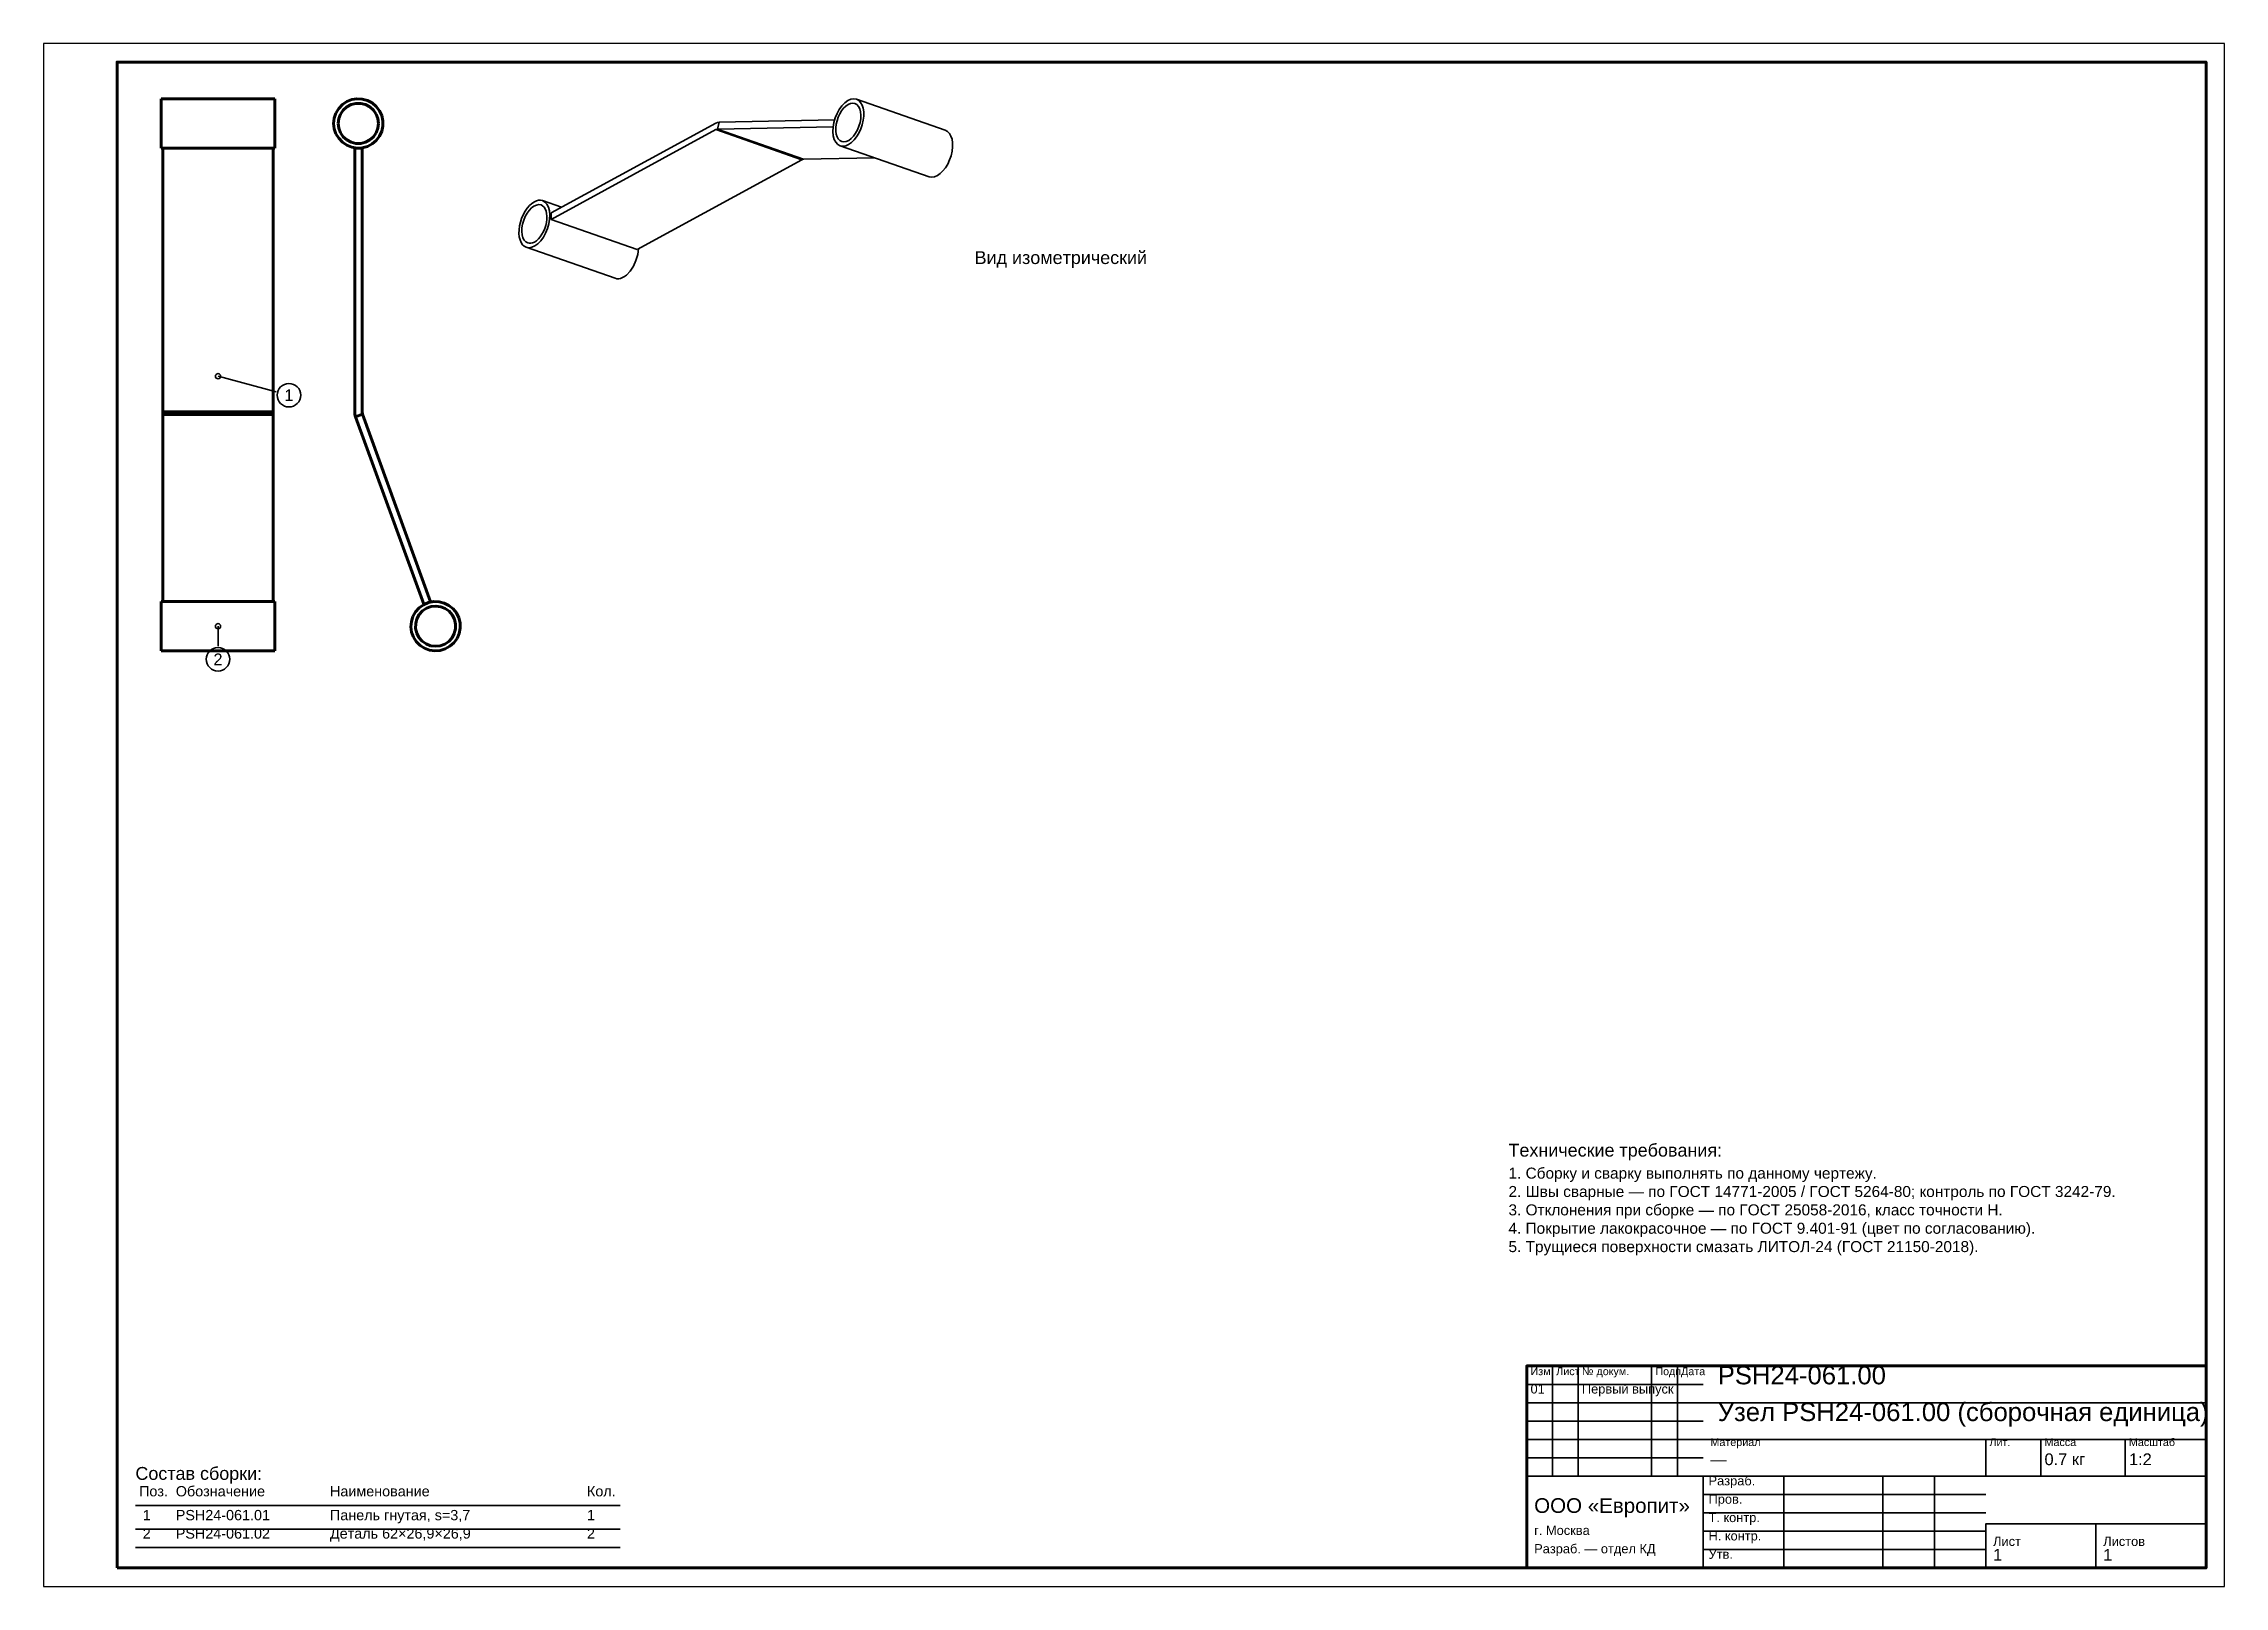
# Model space of a CAD drawing. Header units: millimetres. Extents: x 0 to 594, y 0 to 420.
import ezdxf
from ezdxf.enums import TextEntityAlignment as Align

# ---------------------------------------------------------------- set-up
doc = ezdxf.new("R2010")
doc.units = ezdxf.units.MM
doc.styles.add('GOST', font='Arial')

msp = doc.modelspace()

# ---------------------------------------------------------------- linework, layer by layer
at = {"color": 1, "lineweight": 70}
for p, q in [((32, 405), (32, 404.83)), ((63, 405), (32, 405)), ((32, 404.83), (32, 404.33)), ((32, 404.33), (32, 403.53)), ((63, 404.83), (63, 405)), ((63, 404.33), (63, 404.83)), ((63, 403.53), (63, 404.33)), ((81.37, 403.41), (82.57, 404.23)), ((82.57, 404.23), (83.93, 404.76)), ((83.93, 404.76), (85.36, 405)), ((85.36, 405), (86.81, 404.92)), ((86.81, 404.92), (88.21, 404.53)), ((88.21, 404.53), (89.5, 403.85)), ((32, 403.53), (32, 402.47)), ((32, 402.47), (32, 401.19)), ((32, 401.19), (32, 399.77)), ((32, 399.77), (32, 398.27)), ((32, 398.27), (32, 396.78)), ((63, 402.47), (63, 403.53)), ((63, 401.19), (63, 402.47)), ((63, 399.77), (63, 401.19)), ((63, 398.27), (63, 399.77)), ((63, 396.78), (63, 398.27)), ((79, 398.28), (79.16, 399.73)), ((79.16, 396.84), (79, 398.28)), ((79.16, 399.73), (79.62, 401.11)), ((79.62, 401.11), (80.37, 402.35)), ((80.41, 399.6), (80.25, 398.28)), ((80.25, 398.28), (80.41, 396.97)), ((80.37, 402.35), (81.37, 403.41)), ((80.88, 400.83), (80.41, 399.6)), ((81.63, 401.92), (80.88, 400.83)), ((82.61, 402.79), (81.63, 401.92)), ((83.78, 403.4), (82.61, 402.79)), ((85.07, 403.72), (83.78, 403.4)), ((86.38, 403.72), (85.07, 403.72)), ((87.67, 403.4), (86.38, 403.72)), ((88.84, 402.79), (87.67, 403.4)), ((89.82, 401.92), (88.84, 402.79)), ((89.5, 403.85), (90.61, 402.91)), ((90.57, 400.83), (89.82, 401.92)), ((91.04, 399.6), (90.57, 400.83)), ((90.61, 402.91), (91.49, 401.75)), ((91.2, 398.28), (91.04, 399.6)), ((91.04, 396.97), (91.2, 398.28)), ((91.49, 401.75), (92.1, 400.43)), ((92.1, 400.43), (92.41, 399.01)), ((92.41, 399.01), (92.41, 397.56)), ((32, 396.78), (32, 395.36)), ((32, 395.36), (32, 394.08)), ((32, 394.08), (32, 393.02)), ((32, 393.02), (32, 392.22)), ((32, 392.22), (32, 391.72)), ((63, 395.36), (63, 396.78)), ((63, 394.08), (63, 395.36)), ((63, 393.02), (63, 394.08)), ((63, 392.22), (63, 393.02)), ((63, 391.72), (63, 392.22)), ((79.62, 395.46), (79.16, 396.84)), ((80.37, 394.22), (79.62, 395.46)), ((81.37, 393.16), (80.37, 394.22)), ((80.41, 396.97), (80.88, 395.74)), ((80.88, 395.74), (81.63, 394.65)), ((82.57, 392.34), (81.37, 393.16)), ((81.63, 394.65), (82.61, 393.78)), ((83.93, 391.8), (82.57, 392.34)), ((82.61, 393.78), (83.78, 393.17)), ((83.78, 393.17), (85.07, 392.85)), ((85.07, 392.85), (86.38, 392.85)), ((86.38, 392.85), (87.67, 393.17)), ((87.67, 393.17), (88.84, 393.78)), ((89.5, 392.72), (88.21, 392.04)), ((88.84, 393.78), (89.82, 394.65)), ((90.61, 393.66), (89.5, 392.72)), ((89.82, 394.65), (90.57, 395.74)), ((90.57, 395.74), (91.04, 396.97)), ((91.49, 394.82), (90.61, 393.66)), ((92.1, 396.14), (91.49, 394.82)), ((92.41, 397.56), (92.1, 396.14)), ((32, 391.72), (32, 391.55)), ((32.5, 391.55), (32, 391.55)), ((32.5, 391.55), (32.5, 319.76)), ((62.5, 391.55), (32.5, 391.55)), ((62.5, 319.76), (62.5, 391.55)), ((63, 391.55), (62.5, 391.55)), ((63, 391.55), (63, 391.72)), ((85.36, 391.57), (83.93, 391.8)), ((84.73, 391.56), (84.73, 319.77)), ((84.73, 391.56), (86.73, 391.56)), ((86.81, 391.65), (85.36, 391.57)), ((86.73, 391.56), (86.73, 319.77)), ((88.21, 392.04), (86.81, 391.65)), ((32.5, 319.76), (32.5, 319.71)), ((32.5, 319.76), (62.5, 319.76)), ((32.5, 319.71), (32.5, 319.66)), ((32.5, 319.66), (32.5, 319.61)), ((32.5, 319.61), (32.5, 319.56)), ((32.5, 319.56), (32.5, 319.51)), ((32.5, 319.51), (32.5, 319.46)), ((32.5, 319.46), (32.5, 319.41)), ((32.5, 319.41), (32.5, 319.36)), ((32.5, 319.36), (32.5, 319.31)), ((32.5, 319.31), (32.5, 319.26)), ((32.5, 319.26), (32.5, 319.21)), ((32.5, 319.21), (32.5, 319.17)), ((32.5, 319.17), (32.5, 319.12)), ((32.5, 319.12), (32.5, 319.07)), ((32.5, 319.07), (32.5, 268.11)), ((32.5, 319.07), (62.5, 319.07)), ((62.5, 319.71), (62.5, 319.76)), ((62.5, 319.66), (62.5, 319.71)), ((62.5, 319.61), (62.5, 319.66)), ((62.5, 319.56), (62.5, 319.61)), ((62.5, 319.51), (62.5, 319.56)), ((62.5, 319.46), (62.5, 319.51)), ((62.5, 319.41), (62.5, 319.46)), ((62.5, 319.36), (62.5, 319.41)), ((62.5, 319.31), (62.5, 319.36)), ((62.5, 319.26), (62.5, 319.31)), ((62.5, 319.21), (62.5, 319.26)), ((62.5, 319.17), (62.5, 319.21)), ((62.5, 319.12), (62.5, 319.17)), ((62.5, 319.07), (62.5, 319.12)), ((62.5, 268.11), (62.5, 319.07)), ((84.73, 319.77), (84.79, 319.07)), ((84.79, 319.07), (84.97, 318.4)), ((84.97, 318.4), (86.85, 319.08)), ((84.97, 318.4), (103.54, 267.38)), ((86.73, 319.77), (86.85, 319.08)), ((86.85, 319.08), (105.42, 268.06)), ((32, 268.11), (32, 268.09)), ((63, 268.11), (32, 268.11)), ((32, 268.09), (32, 268.01)), ((32, 268.01), (32, 267.89)), ((32, 267.89), (32, 267.71)), ((32, 267.71), (32, 267.48)), ((32, 267.48), (32, 267.21)), ((63, 268.09), (63, 268.11)), ((63, 268.01), (63, 268.09)), ((63, 267.89), (63, 268.01)), ((63, 267.71), (63, 267.89)), ((63, 267.48), (63, 267.71)), ((63, 267.21), (63, 267.48)), ((103.48, 267.26), (104.82, 267.83)), ((103.54, 267.38), (105.42, 268.06)), ((104.82, 267.83), (106.25, 268.1)), ((106.25, 268.1), (107.7, 268.06)), ((107.7, 268.06), (109.11, 267.7)), ((109.11, 267.7), (110.41, 267.05)), ((32, 267.21), (32, 266.9)), ((32, 266.9), (32, 266.54)), ((32, 266.54), (32, 266.14)), ((32, 266.14), (32, 265.71)), ((32, 265.71), (32, 265.25)), ((32, 265.25), (32, 264.75)), ((32, 264.75), (32, 264.23)), ((32, 264.23), (32, 263.69)), ((32, 263.69), (32, 262.8)), ((32, 262.8), (32, 261.89)), ((32, 261.89), (32, 260.97)), ((63, 266.9), (63, 267.21)), ((63, 266.54), (63, 266.9)), ((63, 266.14), (63, 266.54)), ((63, 265.71), (63, 266.14)), ((63, 265.25), (63, 265.71)), ((63, 264.75), (63, 265.25)), ((63, 264.23), (63, 264.75)), ((63, 263.69), (63, 264.23)), ((63, 262.8), (63, 263.69)), ((63, 261.89), (63, 262.8)), ((63, 260.97), (63, 261.89)), ((100.05, 261.24), (100.18, 262.69)), ((100.18, 262.69), (100.61, 264.08)), ((100.61, 264.08), (101.33, 265.34)), ((101.33, 265.34), (102.3, 266.42)), ((101.35, 262.13), (101.33, 260.81)), ((101.68, 263.41), (101.35, 262.13)), ((102.31, 264.57), (101.68, 263.41)), ((102.3, 266.42), (103.48, 267.26)), ((103.2, 265.55), (102.31, 264.57)), ((104.3, 266.28), (103.2, 265.55)), ((105.54, 266.73), (104.3, 266.28)), ((106.85, 266.87), (105.54, 266.73)), ((108.16, 266.7), (106.85, 266.87)), ((109.39, 266.21), (108.16, 266.7)), ((110.46, 265.45), (109.39, 266.21)), ((110.41, 267.05), (111.55, 266.14)), ((111.32, 264.45), (110.46, 265.45)), ((111.92, 263.27), (111.32, 264.45)), ((111.55, 266.14), (112.45, 265)), ((112.22, 261.99), (111.92, 263.27)), ((112.2, 260.67), (112.22, 261.99)), ((112.45, 265), (113.1, 263.7)), ((113.1, 263.7), (113.44, 262.29)), ((113.44, 262.29), (113.48, 260.83)), ((32, 260.97), (32, 260.06)), ((32, 260.06), (32, 259.17)), ((32, 259.17), (32, 258.32)), ((32, 258.32), (32, 257.53)), ((32, 257.53), (32, 256.82)), ((32, 256.82), (32, 256.18)), ((32, 256.18), (32, 255.65)), ((32, 255.65), (32, 255.23)), ((63, 260.06), (63, 260.97)), ((63, 259.17), (63, 260.06)), ((63, 258.32), (63, 259.17)), ((63, 257.53), (63, 258.32)), ((63, 256.82), (63, 257.53)), ((63, 256.18), (63, 256.82)), ((63, 255.65), (63, 256.18)), ((63, 255.23), (63, 255.65)), ((100.24, 259.8), (100.05, 261.24)), ((100.74, 258.43), (100.24, 259.8)), ((101.52, 257.2), (100.74, 258.43)), ((101.33, 260.81), (101.63, 259.53)), ((102.55, 256.17), (101.52, 257.2)), ((101.63, 259.53), (102.23, 258.35)), ((102.23, 258.35), (103.09, 257.35)), ((103.77, 255.38), (102.55, 256.17)), ((103.09, 257.35), (104.17, 256.59)), ((104.17, 256.59), (105.39, 256.1)), ((105.39, 256.1), (106.7, 255.92)), ((106.7, 255.92), (108.01, 256.07)), ((108.01, 256.07), (109.25, 256.52)), ((109.25, 256.52), (110.35, 257.25)), ((110.68, 255.93), (109.41, 255.21)), ((110.35, 257.25), (111.24, 258.23)), ((111.77, 256.89), (110.68, 255.93)), ((111.24, 258.23), (111.87, 259.39)), ((112.62, 258.07), (111.77, 256.89)), ((111.87, 259.39), (112.2, 260.67)), ((113.2, 259.41), (112.62, 258.07)), ((113.48, 260.83), (113.2, 259.41)), ((32, 255.23), (32, 254.92)), ((32, 254.92), (32, 254.73)), ((32, 254.73), (32, 254.66)), ((63, 254.66), (32, 254.66)), ((63, 254.92), (63, 255.23)), ((63, 254.73), (63, 254.92)), ((63, 254.66), (63, 254.73)), ((105.13, 254.88), (103.77, 255.38)), ((106.57, 254.68), (105.13, 254.88)), ((108.02, 254.79), (106.57, 254.68)), ((109.41, 255.21), (108.02, 254.79))]:
    msp.add_line(p, q, dxfattribs=at)
at = {"color": 1, "lineweight": 35}
for p, q in [((218.23, 403.9), (219.04, 404.5)), ((219.04, 404.5), (219.86, 404.87)), ((219.86, 404.87), (220.66, 405)), ((220.66, 405), (221.4, 404.88)), ((221.4, 404.88), (222.01, 404.55)), ((221.4, 404.88), (245.61, 396.44)), ((222.01, 404.55), (222.53, 404.01)), ((222.53, 404.01), (222.94, 403.29)), ((138.27, 373.95), (183.11, 398.38)), ((183.11, 398.38), (183.55, 398.56)), ((183.54, 396.7), (183.97, 398.63)), ((183.55, 398.56), (183.97, 398.63)), ((183.97, 398.63), (215.45, 399.27)), ((215.04, 397.25), (215.25, 398.51)), ((215.25, 398.51), (215.61, 399.77)), ((215.61, 399.77), (216.12, 400.99)), ((215.89, 398.04), (215.78, 397.09)), ((216.11, 399.01), (215.89, 398.04)), ((216.43, 399.95), (216.11, 399.01)), ((216.12, 400.99), (216.73, 402.11)), ((216.85, 400.86), (216.43, 399.95)), ((216.73, 402.11), (217.45, 403.09)), ((217.34, 401.68), (216.85, 400.86)), ((217.9, 402.4), (217.34, 401.68)), ((217.45, 403.09), (218.23, 403.9)), ((218.5, 402.98), (217.9, 402.4)), ((219.12, 403.42), (218.5, 402.98)), ((219.75, 403.7), (219.12, 403.42)), ((220.36, 403.8), (219.75, 403.7)), ((220.99, 403.7), (220.36, 403.8)), ((221.52, 403.4), (220.99, 403.7)), ((221.96, 402.92), (221.52, 403.4)), ((222.3, 402.26), (221.96, 402.92)), ((222.09, 397.52), (222.39, 398.54)), ((222.52, 401.47), (222.3, 402.26)), ((222.39, 398.54), (222.56, 399.57)), ((222.6, 400.56), (222.52, 401.47)), ((222.56, 399.57), (222.6, 400.56)), ((222.94, 403.29), (223.22, 402.41)), ((223.24, 399.13), (222.96, 397.94)), ((223.22, 402.41), (223.37, 401.4)), ((223.37, 400.29), (223.24, 399.13)), ((223.37, 401.4), (223.37, 400.29)), ((183.11, 396.58), (138.27, 372.15)), ((183.54, 396.7), (183.11, 396.58)), ((206.54, 388.41), (183.11, 396.58)), ((215.05, 397.34), (183.54, 396.7)), ((206.97, 388.54), (183.54, 396.7)), ((214.99, 396.04), (215.04, 397.25)), ((215.1, 394.92), (214.99, 396.04)), ((215.36, 393.94), (215.1, 394.92)), ((215.77, 393.14), (215.36, 393.94)), ((216.32, 392.54), (215.77, 393.14)), ((215.78, 397.09), (215.78, 396.19)), ((215.78, 396.19), (215.9, 395.37)), ((215.9, 395.37), (216.13, 394.65)), ((216.13, 394.65), (216.46, 394.07)), ((216.97, 392.18), (216.32, 392.54)), ((216.46, 394.07), (216.88, 393.63)), ((216.88, 393.63), (217.38, 393.36)), ((217.75, 392.06), (216.97, 392.18)), ((216.97, 392.18), (241.18, 383.74)), ((217.38, 393.36), (217.98, 393.26)), ((218.49, 392.18), (217.75, 392.06)), ((217.98, 393.26), (218.63, 393.36)), ((219.26, 392.52), (218.49, 392.18)), ((218.63, 393.36), (219.3, 393.67)), ((220.03, 393.06), (219.26, 392.52)), ((219.3, 393.67), (219.97, 394.16)), ((219.97, 394.16), (220.6, 394.81)), ((220.76, 393.78), (220.03, 393.06)), ((220.6, 394.81), (221.18, 395.61)), ((221.45, 394.66), (220.76, 393.78)), ((221.18, 395.61), (221.68, 396.53)), ((222.05, 395.67), (221.45, 394.66)), ((221.68, 396.53), (222.09, 397.52)), ((222.57, 396.78), (222.05, 395.67)), ((222.96, 397.94), (222.57, 396.78)), ((246.22, 396.11), (245.61, 396.44)), ((246.74, 395.57), (246.22, 396.11)), ((247.15, 394.85), (246.74, 395.57)), ((247.43, 393.97), (247.15, 394.85)), ((247.57, 392.96), (247.43, 393.97)), ((247.58, 391.86), (247.57, 392.96)), ((161.69, 363.98), (206.54, 388.41)), ((206.54, 388.41), (206.97, 388.54)), ((206.97, 388.54), (226.29, 388.93)), ((244.97, 385.34), (245.65, 386.22)), ((245.65, 386.22), (246.26, 387.23)), ((246.26, 387.23), (246.77, 388.34)), ((246.77, 388.34), (247.17, 389.5)), ((247.17, 389.5), (247.44, 390.69)), ((247.44, 390.69), (247.58, 391.86)), ((241.18, 383.74), (241.96, 383.62)), ((241.96, 383.62), (242.7, 383.74)), ((242.7, 383.74), (243.47, 384.08)), ((243.47, 384.08), (244.23, 384.62)), ((244.23, 384.62), (244.97, 385.34)), ((130.64, 373.42), (131.14, 374.35)), ((131.14, 374.35), (131.72, 375.19)), ((132.26, 374.61), (131.68, 373.81)), ((131.72, 375.19), (132.34, 375.91)), ((132.89, 375.27), (132.26, 374.61)), ((132.34, 375.91), (133, 376.5)), ((133.56, 375.76), (132.89, 375.27)), ((133, 376.5), (133.67, 376.95)), ((134.23, 376.06), (133.56, 375.76)), ((133.67, 376.95), (134.25, 377.21)), ((134.87, 376.17), (134.23, 376.06)), ((134.25, 377.21), (134.82, 377.35)), ((134.82, 377.35), (135.37, 377.36)), ((135.48, 376.07), (134.87, 376.17)), ((135.37, 377.36), (135.89, 377.25)), ((135.92, 375.84), (135.48, 376.07)), ((135.89, 377.25), (136.54, 376.88)), ((135.89, 377.25), (141.03, 375.46)), ((136.31, 375.48), (135.92, 375.84)), ((136.62, 375), (136.31, 375.48)), ((136.54, 376.88), (137.09, 376.29)), ((136.86, 374.41), (136.62, 375)), ((137.02, 373.74), (136.86, 374.41)), ((137.09, 376.29), (137.5, 375.49)), ((137.5, 375.49), (137.76, 374.51)), ((137.76, 374.51), (137.87, 373.39)), ((129.48, 368.34), (129.5, 369.32)), ((129.56, 367.41), (129.48, 368.34)), ((129.5, 369.32), (129.63, 370.36)), ((129.63, 370.36), (129.87, 371.4)), ((129.87, 371.4), (130.21, 372.43)), ((130.21, 372.43), (130.64, 373.42)), ((130.3, 369.86), (130.26, 368.87)), ((130.26, 368.87), (130.34, 367.96)), ((130.47, 370.88), (130.3, 369.86)), ((130.77, 371.91), (130.47, 370.88)), ((131.17, 372.9), (130.77, 371.91)), ((131.68, 373.81), (131.17, 372.9)), ((135.73, 368.09), (136.15, 368.84)), ((136.74, 368.44), (136.13, 367.32)), ((136.15, 368.84), (136.49, 369.65)), ((136.49, 369.65), (136.77, 370.49)), ((137.24, 369.65), (136.74, 368.44)), ((136.77, 370.49), (136.96, 371.34)), ((136.96, 371.34), (137.07, 372.18)), ((137.09, 372.99), (137.02, 373.74)), ((137.07, 372.18), (137.09, 372.99)), ((137.61, 370.92), (137.24, 369.65)), ((137.82, 372.18), (137.61, 370.92)), ((137.87, 373.39), (137.82, 372.18)), ((138.27, 373.95), (138.27, 372.15)), ((138.27, 372.15), (161.69, 363.98)), ((129.76, 366.58), (129.56, 367.41)), ((130.05, 365.86), (129.76, 366.58)), ((130.44, 365.27), (130.05, 365.86)), ((130.34, 367.96), (130.56, 367.16)), ((130.91, 364.83), (130.44, 365.27)), ((130.56, 367.16), (130.9, 366.51)), ((130.9, 366.51), (131.34, 366.03)), ((131.46, 364.55), (130.91, 364.83)), ((131.34, 366.03), (131.87, 365.73)), ((132.2, 364.43), (131.46, 364.55)), ((131.46, 364.55), (155.67, 356.11)), ((131.87, 365.73), (132.29, 365.64)), ((132.99, 364.56), (132.2, 364.43)), ((132.29, 365.64), (132.74, 365.65)), ((132.74, 365.65), (133.2, 365.76)), ((133.82, 364.93), (132.99, 364.56)), ((133.2, 365.76), (133.67, 365.97)), ((133.67, 365.97), (134.22, 366.33)), ((134.63, 365.53), (133.82, 364.93)), ((134.22, 366.33), (134.76, 366.82)), ((135.41, 366.34), (134.63, 365.53)), ((134.76, 366.82), (135.27, 367.41)), ((135.27, 367.41), (135.73, 368.09)), ((136.13, 367.32), (135.41, 366.34)), ((161.35, 360.93), (161.83, 362.56)), ((161.83, 362.56), (162.06, 364.19)), ((157.69, 356.31), (158.22, 356.61)), ((158.22, 356.61), (158.75, 357.01)), ((158.75, 357.01), (159.75, 358.06)), ((159.75, 358.06), (160.64, 359.4)), ((160.64, 359.4), (161.35, 360.93)), ((155.67, 356.11), (156.14, 356)), ((156.14, 356), (156.64, 356)), ((156.64, 356), (157.16, 356.1)), ((157.16, 356.1), (157.69, 356.31))]:
    msp.add_line(p, q, dxfattribs=at)
at = {"color": 7, "lineweight": 35}
for p, q in [((63.34, 325.21), (47.5, 329.46)), ((47.5, 255.99), (47.5, 261.39)), ((411, 30), (411, 60)), ((418, 30), (418, 60)), ((438, 30), (438, 60)), ((445, 30), (445, 60)), ((404, 55), (452, 55)), ((404, 50), (452, 50)), ((452, 50), (589, 50)), ((404, 45), (452, 45)), ((404, 40), (452, 40)), ((452, 40), (589, 40)), ((529, 30), (529, 40)), ((544, 30), (544, 40)), ((567, 30), (567, 40)), ((404, 35), (452, 35)), ((404, 30), (452, 30)), ((452, 30), (589, 30)), ((474, 5), (474, 30)), ((501, 5), (501, 30)), ((515, 5), (515, 30)), ((452, 25), (529, 25)), ((452, 20), (529, 20)), ((452, 15), (529, 15)), ((529, 17), (589, 17)), ((452, 10), (529, 10))]:
    msp.add_line(p, q, dxfattribs=at)
at = {"color": 8, "lineweight": 35}
for p, q in [((25, 22), (157, 22)), ((25, 15.6), (157, 15.6)), ((25, 10.6), (157, 10.6))]:
    msp.add_line(p, q, dxfattribs=at)
at = {"color": 7, "lineweight": 25}
msp.add_lwpolyline([(0, 0), (594, 0), (594, 420), (0, 420)], close=True, dxfattribs=at)
at = {"color": 7, "lineweight": 70}
for points in [[(20, 5), (589, 5), (589, 415), (20, 415)], [(404, 5), (589, 5), (589, 60), (404, 60)]]:
    msp.add_lwpolyline(points, close=True, dxfattribs=at)
at = {"color": 7, "lineweight": 35}
for points in [[(404, 5), (452, 5), (452, 30), (404, 30)], [(529, 5), (559, 5), (559, 17), (529, 17)], [(559, 5), (589, 5), (589, 17), (559, 17)]]:
    msp.add_lwpolyline(points, close=True, dxfattribs=at)
for centre, radius in [((47.5, 329.46), 0.7), ((66.82, 324.28), 3.2), ((47.5, 261.39), 0.7), ((47.5, 252.39), 3.2)]:
    msp.add_circle(centre, radius, dxfattribs=at)

# ---------------------------------------------------------------- texts
at = {"color": 3, "style": 'GOST'}
for s, height, p in [('Вид изометрический', 3.5, (253.58, 360)), ('Технические требования:', 3.5, (399, 117)), ('1. Сборку и сварку выполнять по данному чертежу.', 3, (399, 111)), ('2. Швы сварные — по ГОСТ 14771-2005 / ГОСТ 5264-80; контроль по ГОСТ 3242-79.', 3, (399, 106)), ('3. Отклонения при сборке — по ГОСТ 25058-2016, класс точности Н.', 3, (399, 101)), ('4. Покрытие лакокрасочное — по ГОСТ 9.401-91 (цвет по согласованию).', 3, (399, 96)), ('5. Трущиеся поверхности смазать ЛИТОЛ-24 (ГОСТ 21150-2018).', 3, (399, 91)), ('Изм.', 2.1, (405, 57.5)), ('Лист', 2.1, (412, 57.5)), ('№ докум.', 2.1, (419, 57.5)), ('Подп.', 2.1, (439, 57.5)), ('Дата', 2.1, (446, 57.5)), ('PSH24-061.00', 5, (456, 55)), ('01', 2.5, (405, 52.5)), ('Первый выпуск', 2.5, (419, 52.5)), ('Узел PSH24-061.00 (сборочная единица)', 5, (456, 45)), ('Материал', 2.1, (454, 38.2)), ('Лит.', 2.1, (530, 38.2)), ('0.7 кг', 3.2, (545, 33)), ('Масса', 2.1, (545, 38.2)), ('Масштаб', 2.1, (568, 38.2)), ('1:2', 3.2, (568, 33)), ('Состав сборки:', 3.5, (25, 29)), ('Разраб.', 2.5, (453.5, 27.5)), ('—', 3.2, (454, 33)), ('Поз.', 2.8, (26, 24.5)), ('Обозначение', 2.8, (36, 24.5)), ('Наименование', 2.8, (78, 24.5)), ('Кол.', 2.8, (148, 24.5)), ('ООО «Европит»', 4, (406, 20)), ('Пров.', 2.5, (453.5, 22.5)), ('1', 2.8, (27, 18)), ('PSH24-061.01', 2.8, (36, 18)), ('Панель гнутая, s=3,7', 2.8, (78, 18)), ('1', 2.8, (148, 18)), ('Т. контр.', 2.5, (453.5, 17.5)), ('2', 2.8, (27, 13)), ('PSH24-061.02', 2.8, (36, 13)), ('Деталь 62×26,9×26,9', 2.8, (78, 13)), ('2', 2.8, (148, 13)), ('г. Москва', 2.5, (406, 14)), ('Н. контр.', 2.5, (453.5, 12.5)), ('Лист', 2.5, (531, 11)), ('Листов', 2.5, (561, 11)), ('Разраб. — отдел КД', 2.5, (406, 9)), ('Утв.', 2.5, (453.5, 7.5)), ('1', 3.2, (531, 7)), ('1', 3.2, (561, 7))]:
    msp.add_text(s, height=height, dxfattribs=at).set_placement(p)
at = {"color": 7, "style": 'GOST'}
for s, p in [('1', (66.82, 324.28)), ('2', (47.5, 252.39))]:
    msp.add_text(s, height=3.2, dxfattribs=at).set_placement(p, align=Align.MIDDLE)

doc.saveas('drawing.dxf')
